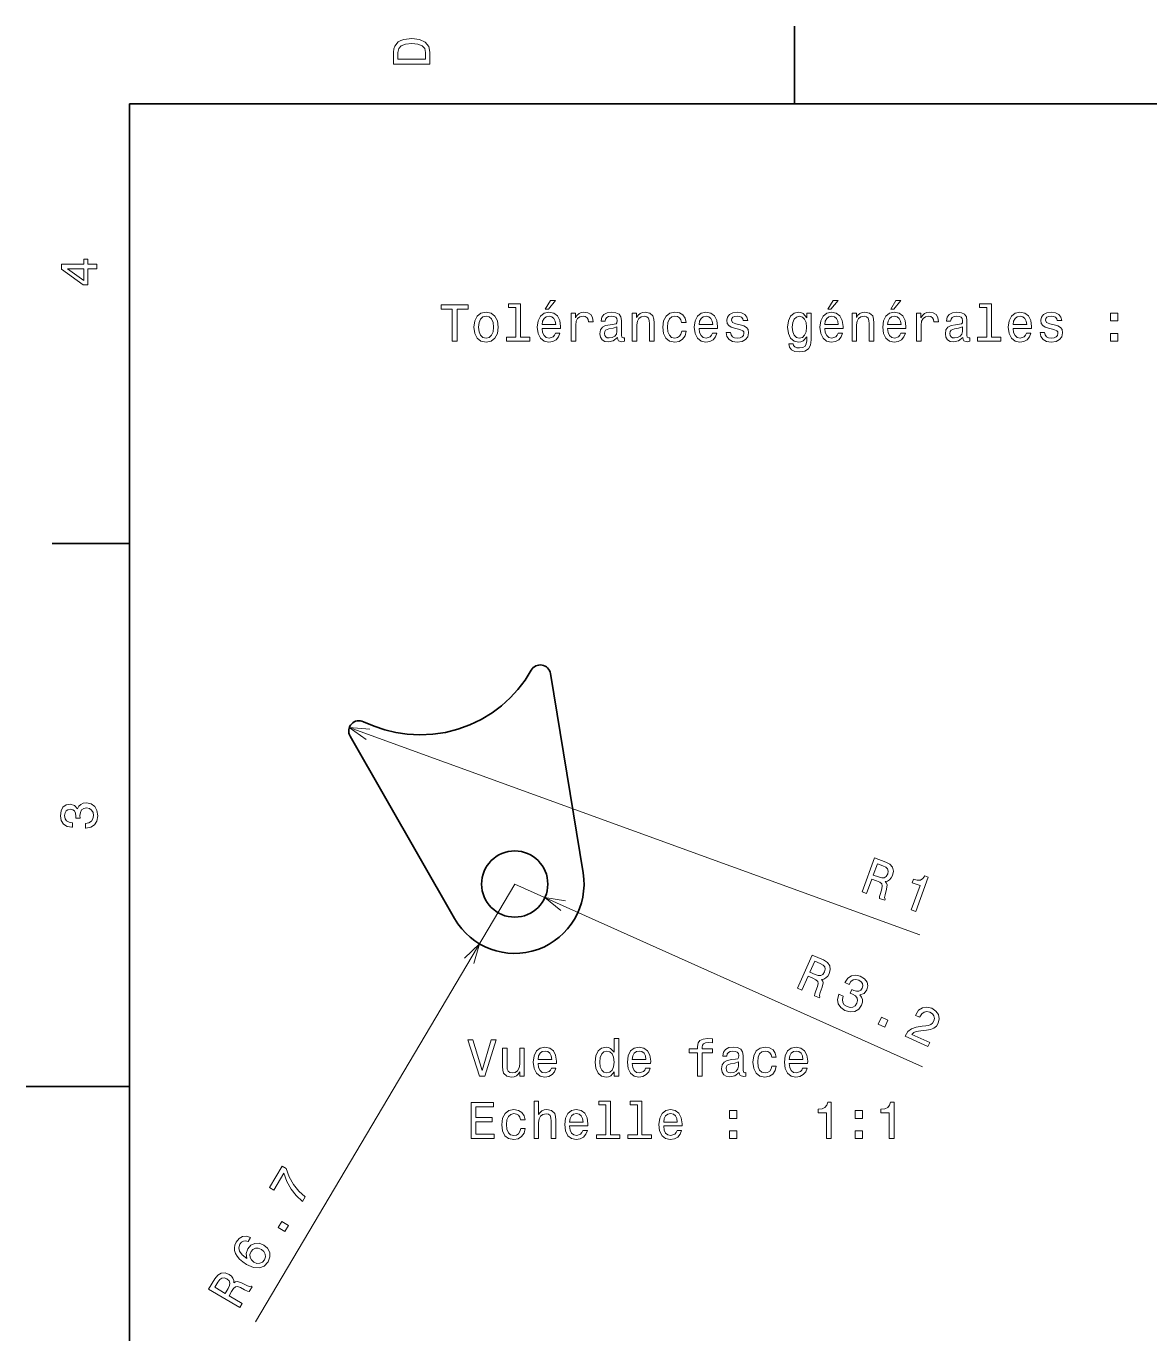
# Model space of a CAD drawing. Extents: x 0 to 297, y 0 to 210.
# Drawn here: x 0 to 108.7, y 81.1 to 207.5 of the extents above; entities that cross this region are included whole.
import ezdxf

# ---------------------------------------------------------------- set-up
doc = ezdxf.new("R2010")
doc.units = 0

msp = doc.modelspace()

# ---------------------------------------------------------------- linework, layer by layer
at = {"color": 7, "lineweight": 35, "ltscale": 0.1875}
for p, q in [((74.300003, 200), (74.300003, 207.5)), ((10, 157.5), (2.5, 157.5))]:
    msp.add_line(p, q, dxfattribs=at)
at = {"color": 7, "lineweight": 35}
for p, q in [((287, 200), (10, 200)), ((10, 200), (10, 10)), ((31.320457, 138.868088), (41.428558, 121.242699))]:
    msp.add_line(p, q, dxfattribs=at)
at = {"color": 7, "lineweight": 35, "ltscale": 0.487928}
msp.add_line((53.852249, 125.660362), (50.693192, 144.920105), dxfattribs=at)
at = {"color": 7, "lineweight": 13}
for p, q in [((31.2481, 139.70723), (86.41333, 119.652901)), ((47.240601, 124.57589), (22.167873, 82.275429)), ((47.240601, 124.57589), (86.679153, 106.911858))]:
    msp.add_line(p, q, dxfattribs=at)
at = {"color": 7, "lineweight": 35, "ltscale": 0.25}
msp.add_line((10, 105), (0, 105), dxfattribs=at)
at = {"color": 7, "lineweight": 13}
for points in [[(35.533215, 204.994965), (35.533215, 203.829971), (39.033215, 203.829971), (39.033215, 204.994965), (38.922264, 205.544678), (38.584366, 205.953171), (38.034657, 206.205338), (37.283215, 206.296112), (36.516644, 206.215424), (36.21405, 206.114563), (35.971977, 205.973343), (35.644165, 205.56485), (35.563473, 205.297562)], [(35.951801, 204.959656), (36.027451, 205.342941), (36.259438, 205.605194), (36.672985, 205.761536), (37.283215, 205.811966), (37.873272, 205.756485), (38.286816, 205.600143), (38.533936, 205.332855), (38.614628, 204.959656), (38.614628, 204.298996), (35.951801, 204.298996)], [(6.833213, 184.02739), (6.833213, 184.481277), (5.965778, 184.481277), (5.965778, 184.98056), (5.56232, 184.98056), (5.56232, 184.481277), (3.408862, 184.481277), (3.408862, 184.022339), (5.521974, 182.489197), (5.965778, 182.489197), (5.965778, 184.02739)], [(5.56232, 182.912827), (3.993876, 184.02739), (5.56232, 184.02739)], [(50.193871, 180.128555), (50.491421, 180.128555), (51.192429, 180.985901), (50.698193, 180.985901)], [(77.518074, 180.128555), (77.815628, 180.128555), (78.516632, 180.985901), (78.0224, 180.985901)], [(83.590118, 180.128555), (83.887665, 180.128555), (84.588676, 180.985901), (84.094437, 180.985901)], [(41.201794, 177.052185), (41.665771, 177.052185), (41.665771, 180.128555), (42.72485, 180.128555), (42.72485, 180.552185), (40.137672, 180.552185), (40.137672, 180.128555), (41.201794, 180.128555)], [(43.294735, 178.403763), (43.375427, 177.788498), (43.607414, 177.33461), (43.975571, 177.052185), (44.469807, 176.95636), (44.959, 177.052185), (45.327156, 177.329559), (45.559143, 177.783447), (45.644878, 178.403763), (45.559143, 179.019043), (45.327156, 179.477982), (44.959, 179.755356), (44.469807, 179.856216), (43.975571, 179.755356), (43.607414, 179.472931), (43.375427, 179.019043)], [(47.344444, 180.300018), (47.344444, 177.425385), (46.431622, 177.425385), (46.431622, 177.052185), (48.69603, 177.052185), (48.69603, 177.425385), (47.78825, 177.425385), (47.78825, 180.673218), (46.648479, 180.673218), (46.648479, 180.300018)], [(49.88623, 178.277695), (51.661449, 178.277695), (51.666492, 178.484467), (51.5858, 179.064438), (51.363899, 179.498154), (51.010872, 179.760391), (50.541851, 179.856216), (50.08292, 179.755356), (49.729893, 179.472931), (49.502949, 179.014008), (49.422256, 178.408813), (49.497906, 177.788498), (49.72485, 177.33461), (50.07283, 177.052185), (50.526722, 176.95636), (50.920094, 177.021927), (51.242859, 177.19339), (51.479893, 177.465729), (51.616058, 177.828842), (51.177299, 177.828842), (51.086521, 177.627106), (50.955399, 177.475815), (50.582199, 177.354782), (50.294735, 177.410248), (50.077873, 177.586761), (49.936665, 177.874237), (49.88623, 178.262558)], [(52.700356, 177.052185), (53.144157, 177.052185), (53.144157, 178.600449), (53.189545, 178.973648), (53.325714, 179.240952), (53.547615, 179.402328), (53.845165, 179.457809), (54.06707, 179.422501), (54.233494, 179.32164), (54.334358, 179.150162), (54.369663, 178.918182), (54.818512, 178.918182), (54.757992, 179.326675), (54.591564, 179.619186), (54.314186, 179.7957), (53.935944, 179.856216), (53.678741, 179.815872), (53.456837, 179.715012), (53.260151, 179.543533), (53.103813, 179.311554), (53.103813, 179.760391), (52.700356, 179.760391)], [(57.178741, 177.405212), (57.178741, 177.390076), (57.203957, 177.218613), (57.279602, 177.09758), (57.597328, 177.001755), (57.844444, 177.042099), (57.844444, 177.38504), (57.738541, 177.369904), (57.597328, 177.435471), (57.572113, 177.637207), (57.572113, 179.039215), (57.511593, 179.397293), (57.335083, 179.649445), (57.027443, 179.800751), (56.593727, 179.856216), (56.170097, 179.7957), (55.857414, 179.624237), (55.660728, 179.356934), (55.595169, 179.003922), (55.595169, 178.973648), (55.993584, 178.973648), (56.028885, 179.185471), (56.139835, 179.336761), (56.321392, 179.427551), (56.578598, 179.462845), (56.825714, 179.437637), (57.002228, 179.361984), (57.108135, 179.230865), (57.14344, 179.049301), (57.123264, 178.837494), (57.042572, 178.731583), (56.840843, 178.681152), (56.462601, 178.640808), (56.028885, 178.550018), (55.721249, 178.388641), (55.539692, 178.136475), (55.484215, 177.763275), (55.534649, 177.43042), (55.690987, 177.183304), (55.94315, 177.026962), (56.29113, 176.971497), (56.760155, 177.077408)], [(58.605972, 177.052185), (59.049778, 177.052185), (59.049778, 178.615585), (59.095169, 178.973648), (59.241421, 179.235901), (59.468365, 179.397293), (59.770958, 179.457809), (60.013035, 179.407379), (60.16433, 179.27121), (60.239979, 179.044266), (60.265198, 178.741669), (60.265198, 177.052185), (60.709, 177.052185), (60.709, 178.832443), (60.688828, 179.190521), (60.598049, 179.488068), (60.300499, 179.760391), (59.836521, 179.856216), (59.579315, 179.820923), (59.362457, 179.725098), (59.175858, 179.563705), (59.029602, 179.346848), (59.029602, 179.760391), (58.605972, 179.760391)], [(63.366783, 178.862701), (63.805542, 178.862701), (63.714764, 179.266159), (63.497906, 179.583893), (63.160011, 179.780579), (62.721249, 179.856216), (62.237099, 179.755356), (61.868942, 179.472931), (61.636955, 179.014008), (61.556263, 178.398727), (61.631912, 177.788498), (61.858856, 177.33461), (62.216927, 177.052185), (62.70612, 176.95636), (63.139839, 177.032013), (63.477734, 177.24382), (63.709721, 177.576675), (63.810585, 178.020477), (63.386955, 178.020477), (63.311306, 177.738068), (63.170097, 177.526245), (62.968369, 177.395126), (62.721249, 177.354782), (62.413612, 177.420334), (62.191711, 177.62207), (62.055542, 177.949875), (62.010155, 178.413849), (62.055542, 178.867752), (62.196754, 179.195557), (62.423698, 179.397293), (62.721249, 179.467896), (62.983498, 179.422501), (63.180183, 179.306503), (63.311306, 179.114868)], [(65.066345, 178.277695), (66.841568, 178.277695), (66.846603, 178.484467), (66.765915, 179.064438), (66.544014, 179.498154), (66.190987, 179.760391), (65.72197, 179.856216), (65.263031, 179.755356), (64.910011, 179.472931), (64.68306, 179.014008), (64.602371, 178.408813), (64.678024, 177.788498), (64.904968, 177.33461), (65.252945, 177.052185), (65.706841, 176.95636), (66.100212, 177.021927), (66.422974, 177.19339), (66.660011, 177.465729), (66.796173, 177.828842), (66.357414, 177.828842), (66.266632, 177.627106), (66.135513, 177.475815), (65.762314, 177.354782), (65.474854, 177.410248), (65.257996, 177.586761), (65.116783, 177.874237), (65.066345, 178.262558)], [(69.040413, 178.630722), (68.61174, 178.731583), (68.294014, 178.84758), (68.18811, 179.08461), (68.218369, 179.251038), (68.324272, 179.37207), (68.495743, 179.447723), (68.742859, 179.477982), (68.979889, 179.447723), (69.166489, 179.356934), (69.287529, 179.220779), (69.337959, 179.039215), (69.771683, 179.039215), (69.771683, 179.049301), (69.69603, 179.377106), (69.489258, 179.634323), (69.166489, 179.7957), (68.742859, 179.856216), (68.314186, 179.7957), (68.001511, 179.629272), (67.804825, 179.382156), (67.744301, 179.069473), (67.789688, 178.766876), (67.930901, 178.555069), (68.162888, 178.403763), (68.500786, 178.297867), (68.995026, 178.176819), (69.297615, 178.050751), (69.378311, 177.949875), (69.408569, 177.798584), (69.363174, 177.611984), (69.242142, 177.470779), (69.045456, 177.37999), (68.783203, 177.349731), (68.505829, 177.37999), (68.3041, 177.485901), (68.167931, 177.657379), (68.112457, 177.894409), (67.683784, 177.894409), (67.754387, 177.490952), (67.961159, 177.198441), (68.288971, 177.021927), (68.742859, 176.95636), (69.216927, 177.021927), (69.564911, 177.198441), (69.776718, 177.480865), (69.852371, 177.849014), (69.796898, 178.166733), (69.640556, 178.383591), (69.383347, 178.524811)], [(75.894157, 177.173218), (75.894157, 179.760391), (75.47052, 179.760391), (75.47052, 179.32164), (75.122543, 179.720047), (74.910721, 179.820923), (74.673691, 179.856216), (74.245026, 179.755356), (73.91217, 179.472931), (73.695313, 179.019043), (73.619659, 178.408813), (73.695313, 177.793533), (73.91217, 177.339645), (74.245026, 177.052185), (74.673691, 176.95636), (74.915771, 176.991669), (75.1175, 177.082443), (75.47052, 177.465729), (75.47052, 177.082443), (75.430176, 176.779846), (75.319229, 176.562988), (75.107407, 176.436905), (74.789688, 176.391525), (74.512314, 176.421783), (74.315628, 176.497437), (74.199631, 176.628555), (74.16433, 176.805069), (73.735657, 176.805069), (73.735657, 176.784897), (73.801216, 176.462128), (74.002945, 176.220047), (74.325714, 176.063705), (74.764473, 176.00824), (75.288971, 176.083893), (75.636948, 176.2957), (75.833633, 176.663864)], [(77.210434, 178.277695), (78.985657, 178.277695), (78.990692, 178.484467), (78.910004, 179.064438), (78.688103, 179.498154), (78.335075, 179.760391), (77.866058, 179.856216), (77.40712, 179.755356), (77.054092, 179.472931), (76.827148, 179.014008), (76.74646, 178.408813), (76.822113, 177.788498), (77.049057, 177.33461), (77.397034, 177.052185), (77.850922, 176.95636), (78.244301, 177.021927), (78.567062, 177.19339), (78.804092, 177.465729), (78.940262, 177.828842), (78.501503, 177.828842), (78.410721, 177.627106), (78.279602, 177.475815), (77.906403, 177.354782), (77.618942, 177.410248), (77.402084, 177.586761), (77.260864, 177.874237), (77.210434, 178.262558)], [(79.858131, 177.052185), (80.301933, 177.052185), (80.301933, 178.615585), (80.347321, 178.973648), (80.493576, 179.235901), (80.72052, 179.397293), (81.023117, 179.457809), (81.26519, 179.407379), (81.416489, 179.27121), (81.492142, 179.044266), (81.517349, 178.741669), (81.517349, 177.052185), (81.961159, 177.052185), (81.961159, 178.832443), (81.940979, 179.190521), (81.850204, 179.488068), (81.552658, 179.760391), (81.088684, 179.856216), (80.831474, 179.820923), (80.614616, 179.725098), (80.428017, 179.563705), (80.281761, 179.346848), (80.281761, 179.760391), (79.858131, 179.760391)], [(83.282486, 178.277695), (85.057693, 178.277695), (85.062744, 178.484467), (84.982048, 179.064438), (84.760147, 179.498154), (84.40712, 179.760391), (83.938103, 179.856216), (83.479172, 179.755356), (83.126144, 179.472931), (82.8992, 179.014008), (82.818504, 178.408813), (82.89415, 177.788498), (83.121094, 177.33461), (83.469086, 177.052185), (83.922974, 176.95636), (84.316345, 177.021927), (84.639114, 177.19339), (84.876144, 177.465729), (85.012314, 177.828842), (84.573547, 177.828842), (84.482773, 177.627106), (84.351646, 177.475815), (83.978447, 177.354782), (83.690979, 177.410248), (83.474121, 177.586761), (83.332916, 177.874237), (83.282486, 178.262558)], [(86.096603, 177.052185), (86.540405, 177.052185), (86.540405, 178.600449), (86.5858, 178.973648), (86.721962, 179.240952), (86.943863, 179.402328), (87.241409, 179.457809), (87.463318, 179.422501), (87.629745, 179.32164), (87.730606, 179.150162), (87.765915, 178.918182), (88.214752, 178.918182), (88.154236, 179.326675), (87.987808, 179.619186), (87.710434, 179.7957), (87.332191, 179.856216), (87.074989, 179.815872), (86.853088, 179.715012), (86.656403, 179.543533), (86.500061, 179.311554), (86.500061, 179.760391), (86.096603, 179.760391)], [(90.574982, 177.405212), (90.574982, 177.390076), (90.600204, 177.218613), (90.67585, 177.09758), (90.993576, 177.001755), (91.240692, 177.042099), (91.240692, 177.38504), (91.134781, 177.369904), (90.993576, 177.435471), (90.968353, 177.637207), (90.968353, 179.039215), (90.907837, 179.397293), (90.731323, 179.649445), (90.423691, 179.800751), (89.989975, 179.856216), (89.566345, 179.7957), (89.253662, 179.624237), (89.056976, 179.356934), (88.991409, 179.003922), (88.991409, 178.973648), (89.389832, 178.973648), (89.425133, 179.185471), (89.536087, 179.336761), (89.717636, 179.427551), (89.974838, 179.462845), (90.221962, 179.437637), (90.398476, 179.361984), (90.504379, 179.230865), (90.539688, 179.049301), (90.519516, 178.837494), (90.43882, 178.731583), (90.237091, 178.681152), (89.858849, 178.640808), (89.425133, 178.550018), (89.117493, 178.388641), (88.935944, 178.136475), (88.880463, 177.763275), (88.930893, 177.43042), (89.087234, 177.183304), (89.339401, 177.026962), (89.687378, 176.971497), (90.156403, 177.077408)], [(92.884781, 180.300018), (92.884781, 177.425385), (91.971962, 177.425385), (91.971962, 177.052185), (94.236374, 177.052185), (94.236374, 177.425385), (93.32859, 177.425385), (93.32859, 180.673218), (92.18882, 180.673218), (92.18882, 180.300018)], [(95.426575, 178.277695), (97.201782, 178.277695), (97.206833, 178.484467), (97.126137, 179.064438), (96.904236, 179.498154), (96.551208, 179.760391), (96.082191, 179.856216), (95.62326, 179.755356), (95.270233, 179.472931), (95.043289, 179.014008), (94.962593, 178.408813), (95.038239, 177.788498), (95.265182, 177.33461), (95.613174, 177.052185), (96.067062, 176.95636), (96.460434, 177.021927), (96.783203, 177.19339), (97.020233, 177.465729), (97.156403, 177.828842), (96.717636, 177.828842), (96.626862, 177.627106), (96.495735, 177.475815), (96.122536, 177.354782), (95.835068, 177.410248), (95.61821, 177.586761), (95.477005, 177.874237), (95.426575, 178.262558)], [(99.400635, 178.630722), (98.971954, 178.731583), (98.654236, 178.84758), (98.548325, 179.08461), (98.578583, 179.251038), (98.684494, 179.37207), (98.855965, 179.447723), (99.103081, 179.477982), (99.340118, 179.447723), (99.526718, 179.356934), (99.647751, 179.220779), (99.698181, 179.039215), (100.131897, 179.039215), (100.131897, 179.049301), (100.056252, 179.377106), (99.84948, 179.634323), (99.526718, 179.7957), (99.103081, 179.856216), (98.674408, 179.7957), (98.361725, 179.629272), (98.165039, 179.382156), (98.104523, 179.069473), (98.149918, 178.766876), (98.291122, 178.555069), (98.523109, 178.403763), (98.861008, 178.297867), (99.35524, 178.176819), (99.657837, 178.050751), (99.738525, 177.949875), (99.768784, 177.798584), (99.723404, 177.611984), (99.602364, 177.470779), (99.405678, 177.37999), (99.143433, 177.349731), (98.866051, 177.37999), (98.664322, 177.485901), (98.528152, 177.657379), (98.472679, 177.894409), (98.044006, 177.894409), (98.114609, 177.490952), (98.321381, 177.198441), (98.649193, 177.021927), (99.103081, 176.95636), (99.577148, 177.021927), (99.925125, 177.198441), (100.136948, 177.480865), (100.212593, 177.849014), (100.15712, 178.166733), (100.000778, 178.383591), (99.743576, 178.524811)], [(104.842278, 179.008957), (105.538239, 179.008957), (105.538239, 179.760391), (104.842278, 179.760391)], [(43.748623, 178.408813), (43.794014, 178.862701), (43.935223, 179.190521), (44.16217, 179.392242), (44.469807, 179.462845), (44.7724, 179.392242), (44.999344, 179.195557), (45.140556, 178.862701), (45.190987, 178.408813), (45.140556, 177.949875), (44.999344, 177.61702), (44.7724, 177.415298), (44.469807, 177.349731), (44.16217, 177.415298), (43.935223, 177.61702), (43.794014, 177.949875)], [(49.88623, 178.650894), (49.941708, 178.998871), (50.077873, 179.256073), (50.284649, 179.412415), (50.556984, 179.467896), (50.824272, 179.412415), (51.031044, 179.256073), (51.157127, 178.998871), (51.202515, 178.650894)], [(57.128307, 178.000305), (57.067787, 177.738068), (56.906406, 177.536331), (56.66433, 177.405212), (56.366783, 177.359818), (56.17514, 177.38504), (56.038971, 177.465729), (55.953236, 177.606934), (55.92802, 177.803619), (55.948193, 177.980133), (56.028885, 178.106216), (56.35165, 178.247437), (56.760155, 178.307953), (57.128307, 178.428986)], [(65.066345, 178.650894), (65.121826, 178.998871), (65.257996, 179.256073), (65.464767, 179.412415), (65.737099, 179.467896), (66.004387, 179.412415), (66.211159, 179.256073), (66.337242, 178.998871), (66.382629, 178.650894)], [(74.078598, 178.408813), (74.123978, 178.857666), (74.260147, 179.190521), (74.47197, 179.387207), (74.754387, 179.457809), (75.051941, 179.387207), (75.273834, 179.190521), (75.410004, 178.857666), (75.460434, 178.408813), (75.410004, 177.949875), (75.273834, 177.62207), (75.051941, 177.420334), (74.754387, 177.354782), (74.47197, 177.420334), (74.260147, 177.62207), (74.123978, 177.954926)], [(77.210434, 178.650894), (77.265915, 178.998871), (77.402084, 179.256073), (77.608856, 179.412415), (77.881187, 179.467896), (78.148483, 179.412415), (78.355255, 179.256073), (78.481331, 178.998871), (78.526718, 178.650894)], [(83.282486, 178.650894), (83.337952, 178.998871), (83.474121, 179.256073), (83.680893, 179.412415), (83.953232, 179.467896), (84.22052, 179.412415), (84.427292, 179.256073), (84.553375, 178.998871), (84.598763, 178.650894)], [(90.524551, 178.000305), (90.464035, 177.738068), (90.302658, 177.536331), (90.060577, 177.405212), (89.763031, 177.359818), (89.571381, 177.38504), (89.435219, 177.465729), (89.349487, 177.606934), (89.324265, 177.803619), (89.344437, 177.980133), (89.425133, 178.106216), (89.747894, 178.247437), (90.156403, 178.307953), (90.524551, 178.428986)], [(95.426575, 178.650894), (95.48204, 178.998871), (95.61821, 179.256073), (95.824982, 179.412415), (96.097321, 179.467896), (96.364609, 179.412415), (96.571381, 179.256073), (96.697464, 178.998871), (96.742851, 178.650894)], [(104.842278, 177.052185), (105.538239, 177.052185), (105.538239, 177.803619), (104.842278, 177.803619)], [(5.73379, 129.979111), (5.769093, 129.979111), (6.253242, 130.059799), (6.616354, 130.296829), (6.848343, 130.670029), (6.934078, 131.164276), (6.848343, 131.688766), (6.626441, 132.082138), (6.273415, 132.334305), (5.819525, 132.425079), (5.521974, 132.384735), (5.279899, 132.273788), (5.0933, 132.092224), (4.957133, 131.850143), (4.684798, 132.177963), (4.251081, 132.293961), (3.857709, 132.218307), (3.560158, 132.00145), (3.373559, 131.648422), (3.307997, 131.164276), (3.388689, 130.710388), (3.610591, 130.362396), (3.963617, 130.135452), (4.432637, 130.059799), (4.46794, 130.059799), (4.46794, 130.508652), (4.145173, 130.548996), (3.913184, 130.680115), (3.771974, 130.891937), (3.721542, 131.189484), (3.761888, 131.451736), (3.867795, 131.643372), (4.039265, 131.759369), (4.271254, 131.804764), (4.518372, 131.759369), (4.684798, 131.638336), (4.785663, 131.426514), (4.815922, 131.139053), (4.810879, 130.942368), (5.209294, 130.942368), (5.199208, 131.189484), (5.244596, 131.507217), (5.365634, 131.744247), (5.56232, 131.885452), (5.819525, 131.935883), (6.112032, 131.880417), (6.328891, 131.734161), (6.465058, 131.502167), (6.510447, 131.194534), (6.460014, 130.876801), (6.308718, 130.644821), (6.066643, 130.498566), (5.73379, 130.443085)], [(80.819855, 123.814362), (81.260651, 123.654114), (81.765503, 125.042862), (82.215782, 124.879173), (82.542397, 124.744339), (82.726822, 124.602173), (82.783714, 124.404404), (82.729446, 124.107529), (82.598076, 123.67234), (82.524857, 123.382355), (82.521423, 123.195786), (83.019096, 123.014862), (83.051834, 123.104919), (82.991066, 123.27726), (83.042747, 123.537514), (83.202553, 124.080429), (83.264984, 124.50312), (83.200775, 124.665985), (83.062881, 124.818069), (83.295547, 124.867638), (83.488571, 124.985283), (83.649696, 125.162819), (83.769455, 125.403687), (83.847839, 125.825951), (83.7668, 126.193474), (83.519455, 126.487305), (83.11528, 126.704002), (82.015656, 127.103745)], [(82.845581, 126.345917), (83.124367, 126.212372), (83.295441, 126.048225), (83.363106, 125.835815), (83.310997, 125.559624), (83.163666, 125.301949), (82.97538, 125.182579), (82.726334, 125.176521), (82.419113, 125.261375), (81.911964, 125.44574), (82.30999, 126.540627)], [(85.584656, 122.082199), (86.015976, 121.9254), (87.22039, 125.238487), (86.898087, 125.355659), (86.707664, 125.097549), (86.466385, 124.965248), (86.164352, 124.946259), (85.790344, 125.039291), (85.668007, 124.702774), (86.435852, 124.423637)], [(74.582138, 114.5214), (75.010178, 114.329681), (75.614197, 115.678261), (76.051445, 115.482422), (76.367447, 115.32431), (76.541107, 115.169174), (76.583542, 114.967804), (76.507942, 114.675636), (76.345421, 114.251091), (76.251411, 113.967163), (76.234489, 113.781334), (76.717766, 113.56488), (76.756935, 113.652328), (76.708801, 113.828613), (76.779175, 114.08445), (76.977837, 114.614372), (77.070694, 115.031441), (77.018433, 115.198524), (76.891907, 115.360184), (77.127548, 115.392792), (77.328575, 115.49617), (77.502129, 115.661575), (77.639, 115.89315), (77.747726, 116.308632), (77.693497, 116.681061), (77.468056, 116.99202), (77.080612, 117.237389), (76.012802, 117.715645)], [(76.785721, 116.899757), (77.054115, 116.746391), (77.21286, 116.570297), (77.264984, 116.353546), (77.193024, 116.081848), (77.027435, 115.835503), (76.831009, 115.730072), (76.582176, 115.74205), (76.281906, 115.848915), (75.789421, 116.069489), (76.265617, 117.132706)], [(78.581505, 113.934799), (78.56707, 113.90258), (78.44281, 113.427742), (78.510712, 112.999458), (78.756485, 112.635185), (79.172501, 112.354919), (79.686218, 112.218773), (80.135925, 112.26049), (80.510361, 112.479607), (80.778748, 112.856735), (80.863556, 113.144783), (80.861244, 113.411064), (80.77182, 113.655579), (80.606552, 113.878799), (81.017044, 113.993347), (81.300201, 114.341766), (81.391953, 114.731689), (81.315659, 115.091888), (81.069748, 115.406494), (80.654694, 115.66423), (80.207474, 115.776123), (79.799179, 115.715843), (79.447762, 115.486427), (79.187004, 115.089302), (79.172577, 115.057083), (79.582214, 114.873611), (79.750961, 115.151688), (79.965469, 115.309814), (80.216492, 115.352104), (80.508667, 115.276505), (80.731514, 115.132484), (80.863129, 114.957497), (80.898895, 114.753593), (80.84549, 114.523315), (80.703056, 114.316338), (80.524567, 114.213928), (80.290024, 114.20845), (80.015305, 114.29834), (79.83786, 114.383339), (79.675003, 114.01973), (79.904655, 113.927925), (80.176071, 113.75663), (80.342918, 113.549278), (80.391396, 113.31205), (80.332291, 113.056702), (80.162094, 112.812424), (79.939972, 112.674294), (79.672592, 112.644844), (79.373276, 112.729172), (79.103928, 112.905075), (78.954041, 113.137978), (78.919518, 113.418686), (79.004944, 113.74514)], [(84.98822, 109.860649), (87.183685, 108.877319), (87.360977, 109.273155), (85.625771, 110.050323), (85.819321, 110.223358), (86.065414, 110.328651), (86.722672, 110.42662), (87.056076, 110.443069), (87.448486, 110.504929), (87.767891, 110.638168), (88.013786, 110.854065), (88.197937, 111.14183), (88.292847, 111.563499), (88.212585, 111.964165), (87.967773, 112.305901), (87.570648, 112.566658), (87.09375, 112.686317), (86.660866, 112.620476), (86.289932, 112.372169), (86.012207, 111.949486), (85.983337, 111.885056), (86.402184, 111.697456), (86.418671, 111.734276), (86.600281, 112.028702), (86.827621, 112.203178), (87.091507, 112.261818), (87.376534, 112.194946), (87.622879, 112.029358), (87.769249, 111.825645), (87.817726, 111.588417), (87.762741, 111.342278), (87.635696, 111.144981), (87.46785, 111.004646), (87.250473, 110.914124), (86.986115, 110.866745), (86.64859, 110.841087), (86.069717, 110.757751), (85.616074, 110.596214), (85.262451, 110.312523), (84.9944, 109.874451)], [(82.384033, 111.027031), (83.019203, 110.742546), (83.326363, 111.428345), (82.691193, 111.712822)], [(44.959797, 109.5243), (44.082275, 106.543755), (43.179535, 109.5243), (42.700428, 109.5243), (43.830112, 106.019257), (44.334435, 106.019257), (45.438904, 109.5243)], [(48.162247, 108.72747), (47.718441, 108.72747), (47.718441, 107.16407), (47.668007, 106.800957), (47.521755, 106.538712), (47.294811, 106.377327), (46.997261, 106.326897), (46.760227, 106.367241), (46.608932, 106.488274), (46.523197, 106.695045), (46.503025, 106.987556), (46.503025, 108.72747), (46.059219, 108.72747), (46.059219, 106.947212), (46.074348, 106.589142), (46.17017, 106.291588), (46.462677, 106.019257), (46.931698, 105.923439), (47.183861, 105.95874), (47.400719, 106.049515), (47.587318, 106.205856), (47.738613, 106.4328), (47.738613, 106.019257), (48.162247, 106.019257)], [(49.498699, 107.244759), (51.273918, 107.244759), (51.278961, 107.45153), (51.198269, 108.031502), (50.976364, 108.465225), (50.623341, 108.72747), (50.15432, 108.823288), (49.695385, 108.722427), (49.342361, 108.440002), (49.115414, 107.981071), (49.034725, 107.375885), (49.110371, 106.755569), (49.337318, 106.301674), (49.685299, 106.019257), (50.139191, 105.923439), (50.532562, 105.988998), (50.855328, 106.160469), (51.092361, 106.4328), (51.228527, 106.795914), (50.789768, 106.795914), (50.69899, 106.594185), (50.567863, 106.442886), (50.194664, 106.321854), (49.907204, 106.377327), (49.690342, 106.553841), (49.549133, 106.841301), (49.498699, 107.22963)], [(56.846684, 106.437843), (56.846684, 106.019257), (57.290489, 106.019257), (57.290489, 109.640297), (56.851727, 109.640297), (56.851727, 108.313927), (56.513832, 108.697212), (56.30706, 108.787987), (56.070026, 108.823288), (55.64135, 108.722427), (55.308498, 108.440002), (55.09164, 107.986115), (55.015991, 107.375885), (55.09164, 106.765656), (55.308498, 106.306717), (55.64135, 106.019257), (56.070026, 105.923439), (56.30706, 105.95874), (56.518875, 106.049515)], [(58.60677, 107.244759), (60.381989, 107.244759), (60.387032, 107.45153), (60.306335, 108.031502), (60.084435, 108.465225), (59.731407, 108.72747), (59.26239, 108.823288), (58.803455, 108.722427), (58.450432, 108.440002), (58.223484, 107.981071), (58.142792, 107.375885), (58.218441, 106.755569), (58.445389, 106.301674), (58.793369, 106.019257), (59.247261, 105.923439), (59.640633, 105.988998), (59.963398, 106.160469), (60.200432, 106.4328), (60.336597, 106.795914), (59.897835, 106.795914), (59.80706, 106.594185), (59.675934, 106.442886), (59.302734, 106.321854), (59.015274, 106.377327), (58.798412, 106.553841), (58.657204, 106.841301), (58.60677, 107.22963)], [(64.905762, 108.258453), (64.905762, 106.019257), (65.349564, 106.019257), (65.349564, 108.258453), (66.358215, 108.258453), (66.358215, 108.636688), (65.349564, 108.636688), (65.349564, 108.803116), (65.384872, 109.004845), (65.500862, 109.141014), (65.697548, 109.221703), (65.979973, 109.251968), (66.358215, 109.231796), (66.358215, 109.615082), (65.879105, 109.640297), (65.445389, 109.594902), (65.142792, 109.45874), (64.961243, 109.221703), (64.905762, 108.883812), (64.905762, 108.636688), (64.093803, 108.636688), (64.093803, 108.258453)], [(68.935303, 106.372284), (68.935303, 106.357155), (68.960518, 106.185684), (69.036163, 106.064644), (69.353889, 105.968826), (69.601006, 106.009171), (69.601006, 106.352112), (69.495102, 106.336983), (69.353889, 106.402542), (69.328674, 106.604271), (69.328674, 108.006287), (69.268158, 108.364357), (69.091644, 108.616516), (68.784004, 108.767815), (68.350288, 108.823288), (67.926651, 108.762772), (67.613976, 108.591301), (67.41729, 108.324013), (67.35173, 107.970985), (67.35173, 107.940727), (67.750137, 107.940727), (67.785446, 108.152542), (67.896393, 108.303841), (68.07795, 108.394615), (68.335159, 108.429916), (68.582275, 108.404701), (68.758789, 108.329056), (68.864693, 108.197929), (68.899994, 108.016373), (68.879822, 107.804558), (68.799133, 107.698654), (68.597404, 107.648216), (68.219162, 107.607872), (67.785446, 107.517097), (67.477806, 107.355713), (67.296249, 107.103554), (67.240776, 106.730354), (67.291206, 106.397499), (67.447548, 106.150383), (67.699707, 105.994041), (68.047691, 105.938568), (68.516708, 106.044472)], [(72.087318, 107.829773), (72.526077, 107.829773), (72.435303, 108.233231), (72.218445, 108.550957), (71.880547, 108.747643), (71.441788, 108.823288), (70.957634, 108.722427), (70.589478, 108.440002), (70.357491, 107.981071), (70.276794, 107.365799), (70.352448, 106.755569), (70.579391, 106.301674), (70.937462, 106.019257), (71.426651, 105.923439), (71.860374, 105.999084), (72.198273, 106.210899), (72.430252, 106.543755), (72.53112, 106.987556), (72.107491, 106.987556), (72.031845, 106.705139), (71.890633, 106.493317), (71.688904, 106.362198), (71.441788, 106.321854), (71.134148, 106.387413), (70.912247, 106.589142), (70.776077, 106.916954), (70.73069, 107.380928), (70.776077, 107.834816), (70.91729, 108.162628), (71.144234, 108.364357), (71.441788, 108.434959), (71.704033, 108.389572), (71.900719, 108.273582), (72.031845, 108.08194)], [(73.78688, 107.244759), (75.562103, 107.244759), (75.567139, 107.45153), (75.48645, 108.031502), (75.264549, 108.465225), (74.911522, 108.72747), (74.442505, 108.823288), (73.983566, 108.722427), (73.630547, 108.440002), (73.403595, 107.981071), (73.322906, 107.375885), (73.39856, 106.755569), (73.625504, 106.301674), (73.97348, 106.019257), (74.427376, 105.923439), (74.820747, 105.988998), (75.143509, 106.160469), (75.380539, 106.4328), (75.516708, 106.795914), (75.07795, 106.795914), (74.987167, 106.594185), (74.856049, 106.442886), (74.482849, 106.321854), (74.195389, 106.377327), (73.978531, 106.553841), (73.837318, 106.841301), (73.78688, 107.22963)], [(49.498699, 107.617958), (49.554176, 107.965942), (49.690342, 108.223145), (49.897118, 108.379486), (50.169449, 108.434959), (50.436741, 108.379486), (50.643513, 108.223145), (50.769592, 107.965942), (50.814983, 107.617958)], [(56.145676, 108.424873), (56.438183, 108.354271), (56.660084, 108.157585), (56.791206, 107.829773), (56.84164, 107.375885), (56.791206, 106.916954), (56.660084, 106.589142), (56.438183, 106.387413), (56.145676, 106.321854), (55.868298, 106.387413), (55.656483, 106.589142), (55.51527, 106.921997), (55.469883, 107.375885), (55.51527, 107.82473), (55.656483, 108.152542), (55.868298, 108.354271)], [(58.60677, 107.617958), (58.662247, 107.965942), (58.798412, 108.223145), (59.005184, 108.379486), (59.277519, 108.434959), (59.544811, 108.379486), (59.751583, 108.223145), (59.877663, 107.965942), (59.92305, 107.617958)], [(73.78688, 107.617958), (73.842361, 107.965942), (73.978531, 108.223145), (74.185303, 108.379486), (74.457634, 108.434959), (74.72493, 108.379486), (74.931702, 108.223145), (75.057777, 107.965942), (75.103165, 107.617958)], [(68.884872, 106.967384), (68.824348, 106.705139), (68.662964, 106.503403), (68.420891, 106.372284), (68.123337, 106.326897), (67.931702, 106.352112), (67.795532, 106.4328), (67.709793, 106.574013), (67.684578, 106.770699), (67.704758, 106.947212), (67.785446, 107.073288), (68.108215, 107.2145), (68.516708, 107.275017), (68.884872, 107.396057)], [(43.023197, 99.972427), (45.242218, 99.972427), (45.242218, 100.396057), (43.487175, 100.396057), (43.487175, 101.581215), (45.050575, 101.581215), (45.050575, 101.999802), (43.487175, 101.999802), (43.487175, 103.048798), (45.20187, 103.048798), (45.20187, 103.472427), (43.023197, 103.472427)], [(47.799133, 101.782944), (48.237892, 101.782944), (48.147118, 102.186401), (47.930256, 102.504128), (47.592361, 102.700813), (47.153599, 102.776459), (46.669449, 102.675598), (46.301292, 102.393173), (46.069305, 101.934242), (45.988613, 101.31897), (46.064262, 100.70874), (46.291206, 100.254845), (46.649277, 99.972427), (47.13847, 99.87661), (47.572189, 99.952255), (47.910084, 100.16407), (48.142071, 100.496925), (48.242935, 100.940727), (47.819305, 100.940727), (47.743656, 100.65831), (47.602448, 100.446487), (47.400719, 100.315369), (47.153599, 100.275024), (46.845963, 100.340584), (46.624062, 100.542313), (46.487892, 100.870125), (46.442505, 101.334099), (46.487892, 101.787987), (46.629105, 102.115799), (46.856049, 102.317528), (47.153599, 102.38813), (47.415848, 102.342743), (47.612534, 102.226753), (47.743656, 102.03511)], [(49.110371, 99.972427), (49.554176, 99.972427), (49.554176, 101.535828), (49.599564, 101.893898), (49.745819, 102.156143), (49.972763, 102.317528), (50.275356, 102.378044), (50.517433, 102.327614), (50.668732, 102.191444), (50.744377, 101.9645), (50.769592, 101.661911), (50.769592, 99.972427), (51.213398, 99.972427), (51.213398, 101.752686), (51.193226, 102.110756), (51.102448, 102.40831), (50.804897, 102.680641), (50.340919, 102.776459), (50.08876, 102.741158), (49.871899, 102.64534), (49.690342, 102.494041), (49.554176, 102.28727), (49.554176, 103.593468), (49.110371, 103.593468)], [(52.534721, 101.197929), (54.30994, 101.197929), (54.314983, 101.404701), (54.234291, 101.984673), (54.01239, 102.418396), (53.659363, 102.680641), (53.190342, 102.776459), (52.731411, 102.675598), (52.378384, 102.393173), (52.15144, 101.934242), (52.070747, 101.329056), (52.146397, 100.70874), (52.373341, 100.254845), (52.721321, 99.972427), (53.175213, 99.87661), (53.568584, 99.942169), (53.89135, 100.11364), (54.128384, 100.385971), (54.264549, 100.749084), (53.82579, 100.749084), (53.735012, 100.547356), (53.603889, 100.396057), (53.23069, 100.275024), (52.943226, 100.330498), (52.726364, 100.507011), (52.585155, 100.794472), (52.534721, 101.1828)], [(52.534721, 101.571129), (52.590199, 101.919113), (52.726364, 102.176315), (52.93314, 102.332657), (53.205475, 102.38813), (53.472763, 102.332657), (53.679535, 102.176315), (53.805618, 101.919113), (53.851006, 101.571129)], [(56.064983, 103.220268), (56.064983, 100.345627), (55.152161, 100.345627), (55.152161, 99.972427), (57.416569, 99.972427), (57.416569, 100.345627), (56.508789, 100.345627), (56.508789, 103.593468), (55.369019, 103.593468), (55.369019, 103.220268)], [(59.101006, 103.220268), (59.101006, 100.345627), (58.188183, 100.345627), (58.188183, 99.972427), (60.452591, 99.972427), (60.452591, 100.345627), (59.544811, 100.345627), (59.544811, 103.593468), (58.405041, 103.593468), (58.405041, 103.220268)], [(61.642792, 101.197929), (63.418007, 101.197929), (63.42305, 101.404701), (63.342361, 101.984673), (63.120461, 102.418396), (62.767433, 102.680641), (62.298412, 102.776459), (61.839478, 102.675598), (61.486454, 102.393173), (61.259506, 101.934242), (61.178818, 101.329056), (61.254463, 100.70874), (61.481407, 100.254845), (61.829391, 99.972427), (62.283283, 99.87661), (62.676655, 99.942169), (62.99942, 100.11364), (63.236454, 100.385971), (63.37262, 100.749084), (62.933861, 100.749084), (62.843079, 100.547356), (62.71196, 100.396057), (62.33876, 100.275024), (62.051292, 100.330498), (61.834435, 100.507011), (61.693226, 100.794472), (61.642792, 101.1828)], [(61.642792, 101.571129), (61.698269, 101.919113), (61.834435, 102.176315), (62.041206, 102.332657), (62.313545, 102.38813), (62.580833, 102.332657), (62.787605, 102.176315), (62.913689, 101.919113), (62.959076, 101.571129)], [(68.022476, 101.929199), (68.718445, 101.929199), (68.718445, 102.680641), (68.022476, 102.680641)], [(77.387749, 99.972427), (77.84668, 99.972427), (77.84668, 103.497643), (77.503738, 103.497643), (77.412964, 103.19001), (77.231407, 102.983231), (76.954025, 102.862198), (76.57074, 102.821854), (76.57074, 102.463783), (77.387749, 102.463783)], [(80.166565, 101.929199), (80.862534, 101.929199), (80.862534, 102.680641), (80.166565, 102.680641)], [(83.459793, 99.972427), (83.918724, 99.972427), (83.918724, 103.497643), (83.57579, 103.497643), (83.485008, 103.19001), (83.303452, 102.983231), (83.026077, 102.862198), (82.642792, 102.821854), (82.642792, 102.463783), (83.459793, 102.463783)], [(68.022476, 99.972427), (68.718445, 99.972427), (68.718445, 100.723869), (68.022476, 100.723869)], [(80.166565, 99.972427), (80.862534, 99.972427), (80.862534, 100.723869), (80.166565, 100.723869)], [(26.731821, 93.89772), (26.991541, 94.335899), (26.360565, 94.903366), (25.8416, 95.551003), (25.432074, 96.274467), (25.125879, 97.08326), (24.765793, 97.296692), (23.541765, 95.231621), (23.936558, 94.997612), (24.913723, 96.646202), (25.216541, 95.821823), (25.61482, 95.099159), (26.116432, 94.461807)], [(25.006866, 90.987534), (25.361731, 91.586227), (24.715311, 91.969383), (24.360447, 91.370682)], [(21.696936, 90.417969), (21.296667, 90.543823), (20.92322, 90.507233), (20.5835, 90.309937), (20.30081, 89.961586), (20.179461, 89.687622), (20.130743, 89.417503), (20.149517, 89.142563), (20.242689, 88.864555), (20.404156, 88.592972), (20.638254, 88.325241), (20.944986, 88.061356), (21.320816, 87.81514), (21.97801, 87.519402), (22.550867, 87.467117), (23.022995, 87.650421), (23.391823, 88.064964), (23.563166, 88.532074), (23.549551, 88.973969), (23.351942, 89.372505), (22.98785, 89.687981), (22.531988, 89.858521), (22.096996, 89.846672), (21.714855, 89.656937), (21.419149, 89.316299), (21.261627, 88.852722), (21.32634, 88.398125), (20.88769, 88.746063), (20.627243, 89.088043), (20.549343, 89.421478), (20.654789, 89.757629), (20.818071, 89.953979), (21.006893, 90.064835), (21.223024, 90.083298), (21.460358, 90.018829)], [(22.742754, 89.264587), (22.987785, 89.054855), (23.124027, 88.809952), (23.147139, 88.53244), (23.046518, 88.263771), (22.851416, 88.033524), (22.60121, 87.918015), (22.318394, 87.915634), (22.021933, 88.038589), (21.778667, 88.241409), (21.646765, 88.483734), (21.634901, 88.760452), (21.746613, 89.057716), (21.933195, 89.263702), (22.169582, 89.375679), (22.445488, 89.376297)], [(20.647972, 83.633606), (20.887119, 84.037071), (19.615973, 84.79052), (19.860264, 85.202667), (20.053284, 85.498642), (20.227167, 85.653526), (20.432049, 85.672791), (20.713728, 85.564453), (21.117041, 85.354713), (21.388435, 85.229019), (21.571136, 85.191086), (21.841143, 85.646614), (21.758713, 85.695473), (21.578094, 85.667694), (21.331926, 85.766701), (20.828026, 86.024338), (20.424225, 86.164017), (20.252283, 86.131096), (20.07728, 86.023773), (20.07168, 86.261597), (19.991838, 86.473068), (19.847235, 86.664307), (19.63273, 86.82663), (19.232306, 86.981895), (18.856127, 86.970367), (18.521549, 86.781746), (18.233717, 86.424721), (17.637131, 85.418213)], [(18.535622, 86.093346), (18.718512, 86.34256), (18.911516, 86.480255), (19.13279, 86.507385), (19.394545, 86.404999), (19.620455, 86.212463), (19.702869, 86.005325), (19.662672, 85.759476), (19.52236, 85.473297), (19.24721, 85.009094), (18.245043, 85.603104)]]:
    msp.add_lwpolyline(points, close=True, dxfattribs=at)
at = {"color": 7, "lineweight": 35}
msp.add_lwpolyline([(32.622795, 140.266083), (33.63694, 139.829819), (34.684036, 139.483032), (35.756275, 139.228607), (36.845589, 139.068741), (38.080959, 139.003754), (39.315426, 139.061249), (40.536907, 139.241013), (41.733402, 139.54155), (42.893101, 139.960159), (44.004509, 140.492889), (45.056553, 141.134583), (45.956982, 141.810806), (46.791584, 142.567047), (47.553513, 143.396957), (48.236603, 144.293625), (48.835384, 145.249557)], dxfattribs=at)
at = {"color": 7, "lineweight": 13}
for points in [[(33.240559, 139.533691), (31.2481, 139.70723), (32.886848, 138.560715)], [(52.135731, 122.950607), (50.161053, 123.267853), (51.712551, 122.005775)], [(43.284603, 116.88649), (43.824341, 118.812279), (42.394016, 117.414368)]]:
    msp.add_lwpolyline(points, dxfattribs=at)
at = {"color": 7, "lineweight": 35}
msp.add_circle((47.240601, 124.57589), 3.2, dxfattribs=at)
for centre, radius, start, end in [((49.706375, 144.75824), 1, 9.314944, 150.552082), ((32.187927, 139.365585), 1, 64.251911, 209.834125), ((47.240601, 124.57589), 6.7, 209.834125, 9.314944)]:
    msp.add_arc(centre, radius, start, end, dxfattribs=at)

doc.saveas('drawing.dxf')
